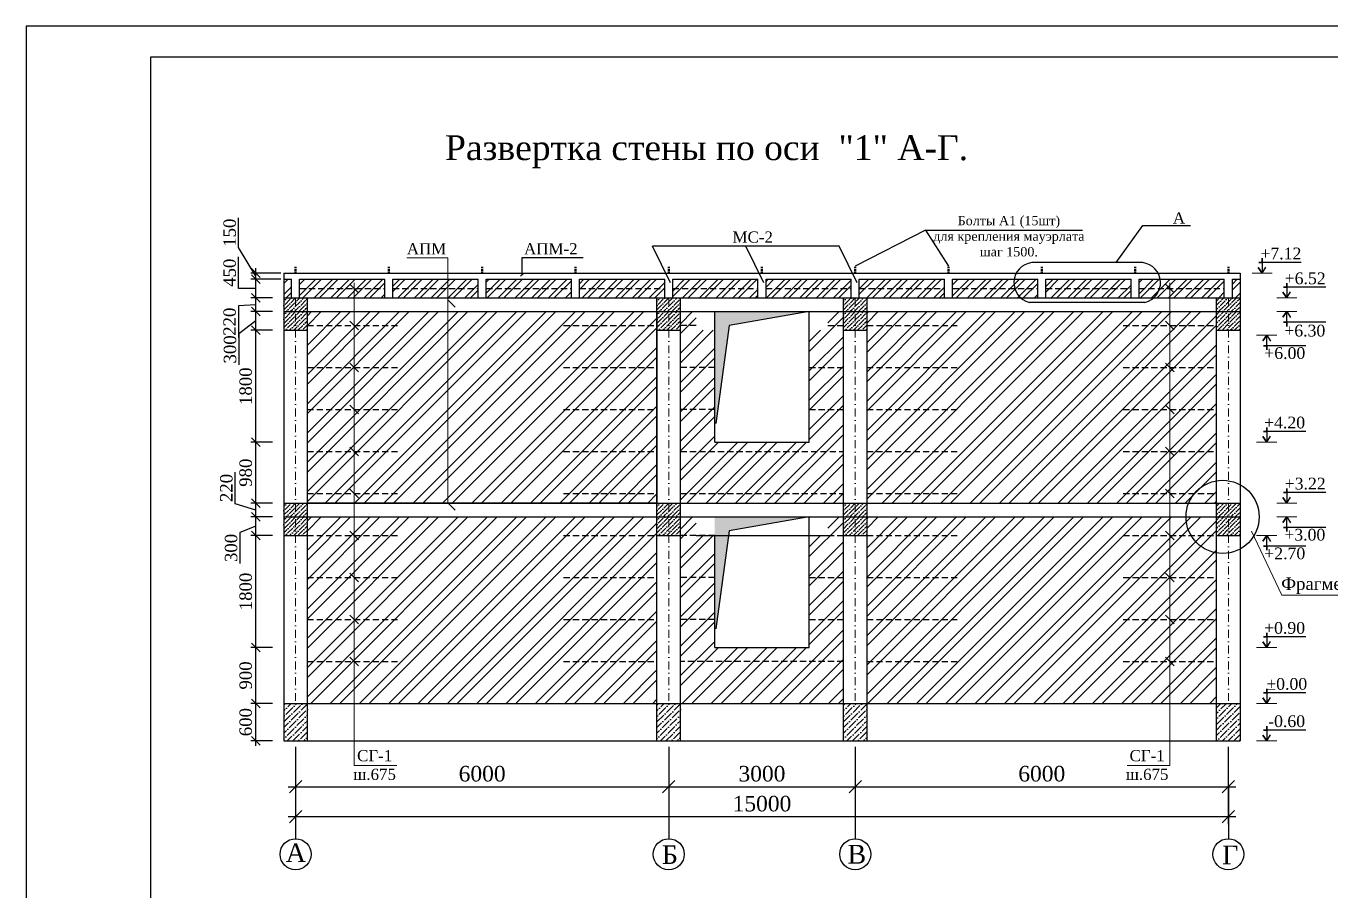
# Model space of a CAD drawing. Header units: millimetres. Extents: x 572274 to 2241483, y -888675 to -304135.
# Drawn here: x 1455307 to 1476291, y -629710 to -615807 of the extents above; entities that cross this region are included whole.
import ezdxf

# ---------------------------------------------------------------- set-up
doc = ezdxf.new("R2010")
doc.units = ezdxf.units.MM
for name, pattern in [('DASHDOT', [25.4, 12.7, -6.35, 0, -6.35]), ('DASHED2', [9.525, 6.35, -3.175]), ('G_BUILDING_LINE', [3, 2, -1])]:
    doc.linetypes.add(name, pattern=pattern)
for name, color, linetype, lineweight in [('RAZMER-2', 7, 'Continuous', 25), ('Маналит', 252, 'Continuous', 15), ('Основная', 7, 'Continuous', 50), ('план', 7, 'Continuous', 40)]:
    doc.layers.add(name, color=color, linetype=linetype, lineweight=lineweight)
doc.styles.get("Standard").update_dxf_attribs({"font": 'isocpeur.ttf'})
doc.styles.add('WMF-Times New Roman0', font='times.ttf')
doc.dimstyles.new('ISO-25$0', dxfattribs={"dimtxt": 300, "dimasz": 200, "dimexe": 100, "dimexo": 300, "dimgap": 50, "dimtad": 1, "dimdec": 0, "dimtxsty": 'Standard', "dimblk": 'OBLIQUE', "dimcen": 250, "dimdle": 150, "dimadec": 0, "dimazin": 0, "dimtfac": 1, "dimtdec": 0, "dimtmove": 0, "dimatfit": 3, "dimldrblk": 'OBLIQUE', "dimfxl": 1.25, "dimarcsym": 0})
pattern_1 = [(45, (776596.18, -415012.19), (-134.70384, 134.70384), []), (45, (776685.98, -415012.19), (-134.70384, 134.70384), [])]

# ---------------------------------------------------------------- blocks, each defined once
blk = doc.blocks.new('_Oblique')
at = {"color": 0, "linetype": 'ByBlock', "lineweight": -2}
blk.add_line((-0.5, -0.5), (0.5, 0.5), dxfattribs=at)
blk = doc.blocks.new('*D450')
at = {"color": 0, "lineweight": -2, "transparency": 16777216}
for p, q in [((1459641, -627397), (1459641, -628636)), ((1474641, -627397), (1474641, -628636)), ((1459521, -628516), (1474761, -628516))]:
    blk.add_line(p, q, dxfattribs=at)
at = {"layer": 'Defpoints', "color": 0, "lineweight": 25, "transparency": 16777216}
for p in [(1459641, -627297), (1474641, -627297), (1474641, -628516)]:
    blk.add_point(p, dxfattribs=at)
at = {"color": 0, "lineweight": -2, "transparency": 16777216, "xscale": 200, "yscale": 200, "zscale": 200, "rotation": 180}
blk.add_blockref('_Oblique', (1459641, -628516), dxfattribs=at)
at = {"color": 0, "lineweight": -2, "transparency": 16777216, "xscale": 200, "yscale": 200, "zscale": 200}
blk.add_blockref('_Oblique', (1474641, -628516), dxfattribs=at)
at = {"color": 0, "lineweight": 25, "transparency": 16777216, "insert": (1467141, -628309), "char_height": 250, "attachment_point": 5, "style": 'WMF-Times New Roman0'}
blk.add_mtext('15000', dxfattribs=at)
blk = doc.blocks.new('*D451')
at = {"color": 0, "lineweight": -2, "transparency": 16777216}
for p, q in [((1459641, -627397), (1459641, -628155)), ((1465641, -627397), (1465641, -628155)), ((1459521, -628035), (1465761, -628035))]:
    blk.add_line(p, q, dxfattribs=at)
at = {"layer": 'Defpoints', "color": 0, "lineweight": 25, "transparency": 16777216}
for p in [(1459641, -627297), (1465641, -627297), (1465641, -628035)]:
    blk.add_point(p, dxfattribs=at)
at = {"color": 0, "lineweight": -2, "transparency": 16777216, "xscale": 200, "yscale": 200, "zscale": 200, "rotation": 180}
blk.add_blockref('_Oblique', (1459641, -628035), dxfattribs=at)
at = {"color": 0, "lineweight": -2, "transparency": 16777216, "xscale": 200, "yscale": 200, "zscale": 200}
blk.add_blockref('_Oblique', (1465641, -628035), dxfattribs=at)
at = {"color": 0, "lineweight": 25, "transparency": 16777216, "insert": (1462641, -627828), "char_height": 250, "attachment_point": 5, "style": 'WMF-Times New Roman0'}
blk.add_mtext('6000', dxfattribs=at)
blk = doc.blocks.new('*D452')
at = {"color": 0, "lineweight": -2, "transparency": 16777216}
for p, q in [((1465641, -627397), (1465641, -628155)), ((1468641, -627397), (1468641, -628155)), ((1465521, -628035), (1468761, -628035))]:
    blk.add_line(p, q, dxfattribs=at)
at = {"layer": 'Defpoints', "color": 0, "lineweight": 25, "transparency": 16777216}
for p in [(1465641, -627297), (1468641, -627297), (1468641, -628035)]:
    blk.add_point(p, dxfattribs=at)
at = {"color": 0, "lineweight": -2, "transparency": 16777216, "xscale": 200, "yscale": 200, "zscale": 200, "rotation": 180}
blk.add_blockref('_Oblique', (1465641, -628035), dxfattribs=at)
at = {"color": 0, "lineweight": -2, "transparency": 16777216, "xscale": 200, "yscale": 200, "zscale": 200}
blk.add_blockref('_Oblique', (1468641, -628035), dxfattribs=at)
at = {"color": 0, "lineweight": 25, "transparency": 16777216, "insert": (1467141, -627828), "char_height": 250, "attachment_point": 5, "style": 'WMF-Times New Roman0'}
blk.add_mtext('3000', dxfattribs=at)
blk = doc.blocks.new('*D464')
at = {"color": 0, "lineweight": -2, "transparency": 16777216}
for p, q in [((1468641, -627397), (1468641, -628155)), ((1474641, -627397), (1474641, -628155)), ((1468521, -628035), (1474761, -628035))]:
    blk.add_line(p, q, dxfattribs=at)
at = {"layer": 'Defpoints', "color": 0, "lineweight": 25, "transparency": 16777216}
for p in [(1468641, -627297), (1474641, -627297), (1474641, -628035)]:
    blk.add_point(p, dxfattribs=at)
at = {"color": 0, "lineweight": -2, "transparency": 16777216, "xscale": 200, "yscale": 200, "zscale": 200, "rotation": 180}
blk.add_blockref('_Oblique', (1468641, -628035), dxfattribs=at)
at = {"color": 0, "lineweight": -2, "transparency": 16777216, "xscale": 200, "yscale": 200, "zscale": 200}
blk.add_blockref('_Oblique', (1474641, -628035), dxfattribs=at)
at = {"color": 0, "lineweight": 25, "transparency": 16777216, "insert": (1471641, -627828), "char_height": 250, "attachment_point": 5, "style": 'WMF-Times New Roman0'}
blk.add_mtext('6000', dxfattribs=at)
blk = doc.blocks.new('*D469')
at = {"color": 0, "lineweight": -2, "transparency": 16777216}
for p, q in [((1459271, -626697), (1458921, -626697)), ((1459001, -627377), (1459001, -626617)), ((1459271, -627297), (1458921, -627297))]:
    blk.add_line(p, q, dxfattribs=at)
at = {"layer": 'Defpoints', "color": 0, "lineweight": 25, "transparency": 16777216}
for p in [(1459001, -626697), (1459321, -626697), (1459321, -627297)]:
    blk.add_point(p, dxfattribs=at)
at = {"color": 0, "lineweight": -2, "transparency": 16777216, "xscale": 140, "yscale": 140, "zscale": 140}
for p, rotation in [((1459001, -626697), 90), ((1459001, -627297), 270)]:
    blk.add_blockref('_Oblique', p, dxfattribs=dict(at, rotation=rotation))
at = {"color": 0, "lineweight": 25, "transparency": 16777216, "insert": (1458839, -626997), "char_height": 250, "attachment_point": 5, "rotation": 90, "style": 'WMF-Times New Roman0'}
blk.add_mtext('{\\H0.8x;600}', dxfattribs=at)
blk = doc.blocks.new('*D470')
at = {"color": 0, "lineweight": -2, "transparency": 16777216}
for p, q in [((1459001, -626777), (1459001, -625717)), ((1459271, -625797), (1458921, -625797)), ((1459271, -626697), (1458921, -626697))]:
    blk.add_line(p, q, dxfattribs=at)
at = {"layer": 'Defpoints', "color": 0, "lineweight": 25, "transparency": 16777216}
for p in [(1459001, -625797), (1459321, -625797), (1459321, -626697)]:
    blk.add_point(p, dxfattribs=at)
at = {"color": 0, "lineweight": -2, "transparency": 16777216, "xscale": 140, "yscale": 140, "zscale": 140}
for p, rotation in [((1459001, -625797), 90), ((1459001, -626697), 270)]:
    blk.add_blockref('_Oblique', p, dxfattribs=dict(at, rotation=rotation))
at = {"color": 0, "lineweight": 25, "transparency": 16777216, "insert": (1458839, -626247), "char_height": 200, "attachment_point": 5, "rotation": 90, "style": 'WMF-Times New Roman0'}
blk.add_mtext('900', dxfattribs=at)
blk = doc.blocks.new('*D471')
at = {"color": 0, "lineweight": -2, "transparency": 16777216}
for p, q in [((1459271, -623997), (1458921, -623997)), ((1459001, -625877), (1459001, -623917)), ((1459271, -625797), (1458921, -625797))]:
    blk.add_line(p, q, dxfattribs=at)
at = {"layer": 'Defpoints', "color": 0, "lineweight": 25, "transparency": 16777216}
for p in [(1459001, -623997), (1459321, -623997), (1459321, -625797)]:
    blk.add_point(p, dxfattribs=at)
at = {"color": 0, "lineweight": -2, "transparency": 16777216, "xscale": 140, "yscale": 140, "zscale": 140}
for p, rotation in [((1459001, -623997), 90), ((1459001, -625797), 270)]:
    blk.add_blockref('_Oblique', p, dxfattribs=dict(at, rotation=rotation))
at = {"color": 0, "lineweight": 25, "transparency": 16777216, "insert": (1458839, -624897), "char_height": 200, "attachment_point": 5, "rotation": 90, "style": 'WMF-Times New Roman0'}
blk.add_mtext('1800', dxfattribs=at)
blk = doc.blocks.new('*D472')
at = {"color": 0, "lineweight": -2, "transparency": 16777216}
for p, q in [((1459001, -624077), (1459001, -623617)), ((1459001, -623847), (1458746, -623947)), ((1459271, -623697), (1458921, -623697)), ((1458746, -623947), (1458746, -624447)), ((1459271, -623997), (1458921, -623997))]:
    blk.add_line(p, q, dxfattribs=at)
at = {"layer": 'Defpoints', "color": 0, "lineweight": 25, "transparency": 16777216}
for p in [(1459001, -623697), (1459321, -623697), (1459321, -623997)]:
    blk.add_point(p, dxfattribs=at)
at = {"color": 0, "lineweight": -2, "transparency": 16777216, "xscale": 140, "yscale": 140, "zscale": 140}
for p, rotation in [((1459001, -623697), 90), ((1459001, -623997), 270)]:
    blk.add_blockref('_Oblique', p, dxfattribs=dict(at, rotation=rotation))
at = {"color": 0, "lineweight": 25, "transparency": 16777216, "insert": (1458604, -624197), "char_height": 200, "attachment_point": 5, "rotation": 90, "style": 'WMF-Times New Roman0'}
blk.add_mtext('300', dxfattribs=at)
blk = doc.blocks.new('*D473')
at = {"color": 0, "lineweight": -2, "transparency": 16777216}
for p, q in [((1458670, -623486), (1458670, -622980)), ((1459001, -623777), (1459001, -623397)), ((1459001, -623587), (1458670, -623486)), ((1459271, -623477), (1458921, -623477)), ((1459271, -623697), (1458921, -623697))]:
    blk.add_line(p, q, dxfattribs=at)
at = {"layer": 'Defpoints', "color": 0, "lineweight": 25, "transparency": 16777216}
for p in [(1459001, -623477), (1459321, -623477), (1459321, -623697)]:
    blk.add_point(p, dxfattribs=at)
at = {"color": 0, "lineweight": -2, "transparency": 16777216, "xscale": 140, "yscale": 140, "zscale": 140}
for p, rotation in [((1459001, -623477), 90), ((1459001, -623697), 270)]:
    blk.add_blockref('_Oblique', p, dxfattribs=dict(at, rotation=rotation))
at = {"color": 0, "lineweight": 25, "transparency": 16777216, "insert": (1458528, -623233), "char_height": 200, "attachment_point": 5, "rotation": 90, "style": 'WMF-Times New Roman0'}
blk.add_mtext('220', dxfattribs=at)
blk = doc.blocks.new('*D474')
at = {"color": 0, "lineweight": -2, "transparency": 16777216}
for p, q in [((1459271, -622497), (1458921, -622497)), ((1459001, -623557), (1459001, -622417)), ((1459271, -623477), (1458921, -623477))]:
    blk.add_line(p, q, dxfattribs=at)
at = {"layer": 'Defpoints', "color": 0, "lineweight": 25, "transparency": 16777216}
for p in [(1459001, -622497), (1459321, -622497), (1459321, -623477)]:
    blk.add_point(p, dxfattribs=at)
at = {"color": 0, "lineweight": -2, "transparency": 16777216, "xscale": 140, "yscale": 140, "zscale": 140}
for p, rotation in [((1459001, -622497), 90), ((1459001, -623477), 270)]:
    blk.add_blockref('_Oblique', p, dxfattribs=dict(at, rotation=rotation))
at = {"color": 0, "lineweight": 25, "transparency": 16777216, "insert": (1458839, -622987), "char_height": 200, "attachment_point": 5, "rotation": 90, "style": 'WMF-Times New Roman0'}
blk.add_mtext('980', dxfattribs=at)
blk = doc.blocks.new('*D475')
at = {"color": 0, "lineweight": -2, "transparency": 16777216}
for p, q in [((1459271, -620697), (1458921, -620697)), ((1459001, -622577), (1459001, -620617)), ((1459271, -622497), (1458921, -622497))]:
    blk.add_line(p, q, dxfattribs=at)
at = {"layer": 'Defpoints', "color": 0, "lineweight": 25, "transparency": 16777216}
for p in [(1459001, -620697), (1459321, -620697), (1459321, -622497)]:
    blk.add_point(p, dxfattribs=at)
at = {"color": 0, "lineweight": -2, "transparency": 16777216, "xscale": 140, "yscale": 140, "zscale": 140}
for p, rotation in [((1459001, -620697), 90), ((1459001, -622497), 270)]:
    blk.add_blockref('_Oblique', p, dxfattribs=dict(at, rotation=rotation))
at = {"color": 0, "lineweight": 25, "transparency": 16777216, "insert": (1458839, -621597), "char_height": 200, "attachment_point": 5, "rotation": 90, "style": 'WMF-Times New Roman0'}
blk.add_mtext('1800', dxfattribs=at)
blk = doc.blocks.new('*D570')
at = {"color": 0, "lineweight": -2, "transparency": 16777216}
for p, q in [((1459271, -620397), (1458921, -620397)), ((1459001, -620777), (1459001, -620317)), ((1459001, -620547), (1458729, -620755)), ((1459271, -620697), (1458921, -620697)), ((1458729, -620755), (1458729, -621255))]:
    blk.add_line(p, q, dxfattribs=at)
at = {"layer": 'Defpoints', "color": 0, "lineweight": 25, "transparency": 16777216}
for p in [(1459001, -620397), (1459321, -620397), (1459321, -620697)]:
    blk.add_point(p, dxfattribs=at)
at = {"color": 0, "lineweight": -2, "transparency": 16777216, "xscale": 140, "yscale": 140, "zscale": 140}
for p, rotation in [((1459001, -620397), 90), ((1459001, -620697), 270)]:
    blk.add_blockref('_Oblique', p, dxfattribs=dict(at, rotation=rotation))
at = {"color": 0, "lineweight": 25, "transparency": 16777216, "insert": (1458587, -621005), "char_height": 200, "attachment_point": 5, "rotation": 90, "style": 'WMF-Times New Roman0'}
blk.add_mtext('300', dxfattribs=at)
blk = doc.blocks.new('*D571')
at = {"color": 0, "lineweight": -2, "transparency": 16777216}
for p, q in [((1459271, -620177), (1458921, -620177)), ((1459001, -620477), (1459001, -620097)), ((1459001, -620287), (1458723, -620307)), ((1458723, -620307), (1458723, -620813)), ((1459271, -620397), (1458921, -620397))]:
    blk.add_line(p, q, dxfattribs=at)
at = {"layer": 'Defpoints', "color": 0, "lineweight": 25, "transparency": 16777216}
for p in [(1459001, -620177), (1459321, -620177), (1459321, -620397)]:
    blk.add_point(p, dxfattribs=at)
at = {"color": 0, "lineweight": -2, "transparency": 16777216, "xscale": 140, "yscale": 140, "zscale": 140}
for p, rotation in [((1459001, -620177), 90), ((1459001, -620397), 270)]:
    blk.add_blockref('_Oblique', p, dxfattribs=dict(at, rotation=rotation))
at = {"color": 0, "lineweight": 25, "transparency": 16777216, "insert": (1458581, -620560), "char_height": 200, "attachment_point": 5, "rotation": 90, "style": 'WMF-Times New Roman0'}
blk.add_mtext('220', dxfattribs=at)
blk = doc.blocks.new('*D572')
at = {"color": 0, "lineweight": -2, "transparency": 16777216}
for p, q in [((1458723, -620027), (1458723, -619519)), ((1459001, -620257), (1459001, -619797)), ((1459001, -620027), (1458723, -620027)), ((1459401, -619877), (1458921, -619877)), ((1459271, -620177), (1458921, -620177))]:
    blk.add_line(p, q, dxfattribs=at)
at = {"layer": 'Defpoints', "color": 0, "lineweight": 25, "transparency": 16777216}
for p in [(1459001, -619877), (1459451, -619877), (1459321, -620177)]:
    blk.add_point(p, dxfattribs=at)
at = {"color": 0, "lineweight": -2, "transparency": 16777216, "xscale": 140, "yscale": 140, "zscale": 140}
for p, rotation in [((1459001, -619877), 90), ((1459001, -620177), 270)]:
    blk.add_blockref('_Oblique', p, dxfattribs=dict(at, rotation=rotation))
at = {"color": 0, "lineweight": 25, "transparency": 16777216, "insert": (1458581, -619773), "char_height": 200, "attachment_point": 5, "rotation": 90, "style": 'WMF-Times New Roman0'}
blk.add_mtext('450', dxfattribs=at)
blk = doc.blocks.new('*D573')
at = {"color": 0, "lineweight": -2, "transparency": 16777216}
for p, q in [((1458723, -619368), (1458723, -618890)), ((1459001, -619827), (1458723, -619368)), ((1459401, -619777), (1458921, -619777)), ((1459001, -619957), (1459001, -619697)), ((1459401, -619877), (1458921, -619877))]:
    blk.add_line(p, q, dxfattribs=at)
at = {"layer": 'Defpoints', "color": 0, "lineweight": 25, "transparency": 16777216}
for p in [(1459001, -619777), (1459451, -619777), (1459451, -619877)]:
    blk.add_point(p, dxfattribs=at)
at = {"color": 0, "lineweight": -2, "transparency": 16777216, "xscale": 140, "yscale": 140, "zscale": 140}
for p, rotation in [((1459001, -619777), 90), ((1459001, -619877), 270)]:
    blk.add_blockref('_Oblique', p, dxfattribs=dict(at, rotation=rotation))
at = {"color": 0, "lineweight": 25, "transparency": 16777216, "insert": (1458581, -619129), "char_height": 200, "attachment_point": 5, "rotation": 90, "style": 'WMF-Times New Roman0'}
blk.add_mtext('150', dxfattribs=at)

msp = doc.modelspace()

# ---------------------------------------------------------------- hatches: boundary and pattern name
at = {"lineweight": 9, "ltscale": 25}
h = msp.add_hatch(dxfattribs=at)
h.set_pattern_fill('ANSI32', color=34, scale=20, style=0)
h.set_pattern_definition(pattern_1)
h.paths.add_polyline_path([(1459576.138, -619877.308), (1459451.138, -619877.308), (1459451.138, -620177.308), (1459576.138, -620177.308)])
h = msp.add_hatch(dxfattribs=at)
h.set_pattern_fill('ANSI32', color=34, scale=20, style=0)
h.set_pattern_definition(pattern_1)
h.paths.add_polyline_path([(1461076.138, -619877.308), (1459706.138, -619877.308), (1459706.138, -620177.308), (1461076.138, -620177.308)])
h = msp.add_hatch(dxfattribs=at)
h.set_pattern_fill('ANSI32', color=34, scale=20, style=0)
h.set_pattern_definition(pattern_1)
h.paths.add_polyline_path([(1462576.138, -619877.308), (1461206.138, -619877.308), (1461206.138, -620177.308), (1462576.138, -620177.308)])
h = msp.add_hatch(dxfattribs=at)
h.set_pattern_fill('ANSI32', color=34, scale=20, style=0)
h.set_pattern_definition(pattern_1)
h.paths.add_polyline_path([(1464076.138, -619877.308), (1462706.138, -619877.308), (1462706.138, -620177.308), (1464076.138, -620177.308)])
h = msp.add_hatch(dxfattribs=at)
h.set_pattern_fill('ANSI32', color=34, scale=20, style=0)
h.set_pattern_definition(pattern_1)
h.paths.add_polyline_path([(1465576.138, -619877.308), (1464206.138, -619877.308), (1464206.138, -620177.308), (1465576.138, -620177.308)])
h = msp.add_hatch(dxfattribs=at)
h.set_pattern_fill('ANSI32', color=34, scale=20, style=0)
h.set_pattern_definition(pattern_1)
h.paths.add_polyline_path([(1467076.138, -619877.308), (1465706.138, -619877.308), (1465706.138, -620177.308), (1467076.138, -620177.308)])
h = msp.add_hatch(dxfattribs=at)
h.set_pattern_fill('ANSI32', color=34, scale=20, style=0)
h.set_pattern_definition(pattern_1)
h.paths.add_polyline_path([(1468576.138, -619877.308), (1467206.138, -619877.308), (1467206.138, -620177.308), (1468576.138, -620177.308)])
h = msp.add_hatch(dxfattribs=at)
h.set_pattern_fill('ANSI32', color=34, scale=20, style=0)
h.set_pattern_definition(pattern_1)
h.paths.add_polyline_path([(1470076.138, -619877.308), (1468706.138, -619877.308), (1468706.138, -620177.308), (1470076.138, -620177.308)])
h = msp.add_hatch(dxfattribs=at)
h.set_pattern_fill('ANSI32', color=34, scale=20, style=0)
h.set_pattern_definition(pattern_1)
h.paths.add_polyline_path([(1471576.138, -619877.308), (1470206.138, -619877.308), (1470206.138, -620177.308), (1471576.138, -620177.308)])
h = msp.add_hatch(dxfattribs=at)
h.set_pattern_fill('ANSI32', color=34, scale=20, style=0)
h.set_pattern_definition(pattern_1)
h.paths.add_polyline_path([(1473076.138, -619877.308), (1471706.138, -619877.308), (1471706.138, -620177.308), (1473076.138, -620177.308)])
h = msp.add_hatch(dxfattribs=at)
h.set_pattern_fill('ANSI32', color=34, scale=20, style=0)
h.set_pattern_definition(pattern_1)
h.paths.add_polyline_path([(1474576.138, -619877.308), (1473206.138, -619877.308), (1473206.138, -620177.308), (1474576.138, -620177.308)])
h = msp.add_hatch(dxfattribs=at)
h.set_pattern_fill('ANSI32', color=34, scale=20, style=0)
h.set_pattern_definition(pattern_1)
h.paths.add_polyline_path([(1474831.138, -619877.308), (1474706.138, -619877.308), (1474706.138, -620177.308), (1474831.138, -620177.308)])
h = msp.add_hatch()
h.set_pattern_fill('ANSI36', color=256, scale=15)
h.set_pattern_definition([(45, (488760.81, -905078.15), (25.2569703, 92.6088912), [119.0625, -23.8125, 0, -23.8125])])
h.paths.add_polyline_path([(1459831.138, -620177.308), (1459451.138, -620177.308), (1459451.138, -620397.308), (1459831.138, -620397.308)])
h = msp.add_hatch()
h.set_pattern_fill('ANSI36', color=256, scale=15)
h.set_pattern_definition([(45, (494760.81, -905078.15), (25.2569703, 92.6088912), [119.0625, -23.8125, 0, -23.8125])])
h.paths.add_polyline_path([(1465831.138, -620177.308), (1465451.138, -620177.308), (1465451.138, -620397.308), (1465831.138, -620397.308)])
h = msp.add_hatch()
h.set_pattern_fill('ANSI36', color=256, scale=15)
h.set_pattern_definition([(45, (497760.81, -905078.15), (25.2569703, 92.6088912), [119.0625, -23.8125, 0, -23.8125])])
h.paths.add_polyline_path([(1468831.138, -620177.308), (1468451.138, -620177.308), (1468451.138, -620397.308), (1468831.138, -620397.308)])
h = msp.add_hatch()
h.set_pattern_fill('ANSI36', color=256, scale=15)
h.set_pattern_definition([(45, (503890.81, -905078.15), (25.2569703, 92.6088912), [119.0625, -23.8125, 0, -23.8125])])
h.paths.add_polyline_path([(1474831.138, -620397.308), (1474831.138, -620177.308), (1474451.138, -620177.308), (1474451.138, -620397.308)])
h = msp.add_hatch()
h.set_pattern_fill('ANSI36', color=256, scale=15)
h.set_pattern_definition([(45, (488760.81, -905298.15), (25.2569703, 92.6088912), [119.0625, -23.8125, 0, -23.8125])])
h.paths.add_polyline_path([(1459831.138, -620397.308), (1459451.138, -620397.308), (1459451.138, -620697.308), (1459831.138, -620697.308)])
h = msp.add_hatch(dxfattribs=at)
h.set_pattern_fill('ANSI32', color=34, scale=35, style=0)
h.set_pattern_definition([(45, (488760.8, -894710.45), (-235.73172, 235.73172), []), (45, (488917.97, -894710.45), (-235.73172, 235.73172), [])])
h.paths.add_polyline_path([(1465451.138, -623697.308), (1459831.138, -623697.308), (1459831.138, -626697.308), (1465451.138, -626697.308)])
h.paths.add_polyline_path([(1474451.138, -623697.308), (1468831.138, -623697.308), (1468831.138, -626697.308), (1474451.138, -626697.308)])
h.paths.add_polyline_path([(1474451.138, -620397.308), (1468831.138, -620397.308), (1468831.138, -623477.308), (1474451.138, -623477.308)])
h.paths.add_polyline_path([(1467901.138, -622497.308), (1466381.138, -622497.308), (1466381.138, -620697.308), (1467901.138, -620697.308)], flags=16)
h.paths.add_polyline_path([(1465451.138, -620397.308), (1459831.138, -620397.308), (1459831.138, -623477.308), (1465451.138, -623477.308)])
h.paths.add_polyline_path([(1468201.138, -620397.308), (1468201.138, -620697.308), (1466081.138, -620697.308), (1466081.138, -620397.308), (1465831.138, -620397.308), (1465831.138, -623477.308), (1468451.138, -623477.308), (1468451.138, -620397.308)])
h.paths.add_polyline_path([(1468201.138, -623997.308), (1468451.138, -623997.308), (1468451.138, -623697.308), (1468201.138, -623697.308)], flags=17)
h.paths.add_polyline_path([(1466381.138, -625797.308), (1466381.138, -623997.308), (1466081.138, -623997.308), (1466081.138, -623697.308), (1465831.138, -623697.308), (1465831.138, -626697.308), (1468451.138, -626697.308), (1468451.138, -623997.308), (1467901.138, -623997.308), (1467901.138, -625797.308)])
h = msp.add_hatch()
h.set_pattern_fill('ANSI36', color=256, scale=15)
h.set_pattern_definition([(45, (494760.81, -905298.15), (25.2569703, 92.6088912), [119.0625, -23.8125, 0, -23.8125])])
h.paths.add_polyline_path([(1465831.138, -620397.308), (1465451.138, -620397.308), (1465451.138, -620697.308), (1465831.138, -620697.308)])
at = {"lineweight": 30}
for points in [[(1467901.138, -620395.121), (1466381.138, -620395.121), (1466381.138, -622195.121), (1466397.786, -622195.121), (1466615.286, -620622.043)], [(1467901.138, -623697.308), (1466381.138, -623697.308), (1466381.138, -625497.308), (1466397.786, -625497.308), (1466615.286, -623924.23)]]:
    msp.add_hatch(color=256, dxfattribs=at).paths.add_polyline_path(points)
h = msp.add_hatch()
h.set_pattern_fill('ANSI36', color=256, scale=15)
h.set_pattern_definition([(45, (497760.81, -905298.15), (25.2569703, 92.6088912), [119.0625, -23.8125, 0, -23.8125])])
h.paths.add_polyline_path([(1468831.138, -620397.308), (1468451.138, -620397.308), (1468451.138, -620697.308), (1468831.138, -620697.308)])
h = msp.add_hatch()
h.set_pattern_fill('ANSI36', color=256, scale=15)
h.set_pattern_definition([(45, (503890.81, -905298.15), (25.2569703, 92.6088912), [119.0625, -23.8125, 0, -23.8125])])
h.paths.add_polyline_path([(1474831.138, -620697.308), (1474831.138, -620397.308), (1474451.138, -620397.308), (1474451.138, -620697.308)])
h = msp.add_hatch()
h.set_pattern_fill('ANSI36', color=256, scale=15)
h.set_pattern_definition([(45, (488760.81, -908378.15), (25.2569703, 92.6088912), [119.0625, -23.8125, 0, -23.8125])])
h.paths.add_polyline_path([(1459451.138, -623477.308), (1459451.138, -623697.308), (1459831.138, -623697.308), (1459831.138, -623477.308)])
h = msp.add_hatch()
h.set_pattern_fill('ANSI36', color=256, scale=15)
h.set_pattern_definition([(45, (494760.81, -908378.15), (25.2569703, 92.6088912), [119.0625, -23.8125, 0, -23.8125])])
h.paths.add_polyline_path([(1465831.138, -623477.308), (1465451.138, -623477.308), (1465451.138, -623697.308), (1465831.138, -623697.308)])
h = msp.add_hatch()
h.set_pattern_fill('ANSI36', color=256, scale=15)
h.set_pattern_definition([(45, (497760.81, -908378.15), (25.2569703, 92.6088912), [119.0625, -23.8125, 0, -23.8125])])
h.paths.add_polyline_path([(1468831.138, -623477.308), (1468451.138, -623477.308), (1468451.138, -623697.308), (1468831.138, -623697.308)])
h = msp.add_hatch()
h.set_pattern_fill('ANSI36', color=256, scale=15)
h.set_pattern_definition([(45, (503890.81, -908378.15), (25.2569703, 92.6088912), [119.0625, -23.8125, 0, -23.8125])])
h.paths.add_polyline_path([(1474831.138, -623697.308), (1474831.138, -623477.308), (1474451.138, -623477.308), (1474451.138, -623697.308)])
h = msp.add_hatch()
h.set_pattern_fill('ANSI36', color=256, scale=15)
h.set_pattern_definition([(45, (488760.81, -908598.15), (25.2569703, 92.6088912), [119.0625, -23.8125, 0, -23.8125])])
h.paths.add_polyline_path([(1459451.138, -623697.308), (1459451.138, -623997.308), (1459831.138, -623997.308), (1459831.138, -623697.308)])
h = msp.add_hatch()
h.set_pattern_fill('ANSI36', color=256, scale=15)
h.set_pattern_definition([(45, (494760.81, -908598.15), (25.2569703, 92.6088912), [119.0625, -23.8125, 0, -23.8125])])
h.paths.add_polyline_path([(1465831.138, -623697.308), (1465451.138, -623697.308), (1465451.138, -623997.308), (1465831.138, -623997.308)])
h = msp.add_hatch()
h.set_pattern_fill('ANSI36', color=256, scale=15)
h.set_pattern_definition([(45, (497760.81, -908598.15), (25.2569703, 92.6088912), [119.0625, -23.8125, 0, -23.8125])])
h.paths.add_polyline_path([(1468831.138, -623697.308), (1468451.138, -623697.308), (1468451.138, -623997.308), (1468831.138, -623997.308)])
h = msp.add_hatch()
h.set_pattern_fill('ANSI36', color=256, scale=15)
h.set_pattern_definition([(45, (503890.81, -908598.15), (25.2569703, 92.6088912), [119.0625, -23.8125, 0, -23.8125])])
h.paths.add_polyline_path([(1474831.138, -623997.308), (1474831.138, -623697.308), (1474451.138, -623697.308), (1474451.138, -623997.308)])
h = msp.add_hatch()
h.set_pattern_fill('ANSI36', color=256, scale=20)
h.set_pattern_definition([(45, (488760.81, -895159.545), (33.6759605, 123.4785217), [158.75, -31.75, 0, -31.75])])
h.paths.add_polyline_path([(1459451.138, -627297.308), (1459831.138, -627297.308), (1459831.138, -626697.308), (1459451.138, -626697.308)])
h = msp.add_hatch()
h.set_pattern_fill('ANSI36', color=256, scale=20)
h.set_pattern_definition([(45, (494760.81, -895159.545), (33.6759605, 123.4785217), [158.75, -31.75, 0, -31.75])])
h.paths.add_polyline_path([(1465831.138, -626697.308), (1465451.138, -626697.308), (1465451.138, -627297.308), (1465831.138, -627297.308)])
h = msp.add_hatch()
h.set_pattern_fill('ANSI36', color=256, scale=20)
h.set_pattern_definition([(45, (497760.81, -895159.545), (33.6759605, 123.4785217), [158.75, -31.75, 0, -31.75])])
h.paths.add_polyline_path([(1468831.138, -626697.308), (1468451.138, -626697.308), (1468451.138, -627297.308), (1468831.138, -627297.308)])
h = msp.add_hatch()
h.set_pattern_fill('ANSI36', color=256, scale=20)
h.set_pattern_definition([(45, (503890.81, -895159.545), (33.6759605, 123.4785217), [158.75, -31.75, 0, -31.75])])
h.paths.add_polyline_path([(1474831.138, -626697.308), (1474451.138, -626697.308), (1474451.138, -627297.308), (1474831.138, -627297.308)])

# ---------------------------------------------------------------- linework, layer by layer
at = {"color": 5, "lineweight": -2, "ltscale": 0.04}
for q in [(1468641.138, -619666.319), (1472295.066, -619086.103), (1470141.138, -619666.319)]:
    msp.add_line((1469773.184, -619086.103), q, dxfattribs=at)
at = {"lineweight": 25}
for p, q in [((1465669.764, -619935.226), (1465380.027, -619347.724)), ((1468380.027, -619347.724), (1465380.027, -619347.724)), ((1467169.764, -619935.226), (1466880.027, -619347.724)), ((1468669.764, -619935.226), (1468380.027, -619347.724)), ((1463312.674, -619777.308), (1463259.031, -619827.756)), ((1459451.138, -620177.308), (1474831.138, -620177.308)), ((1459831.138, -627297.308), (1459831.138, -620177.308)), ((1465451.138, -627297.308), (1465451.138, -620177.308)), ((1465831.138, -627297.308), (1465831.138, -620177.308)), ((1468451.138, -627297.308), (1468451.138, -620177.308)), ((1468831.138, -627297.308), (1468831.138, -620177.308)), ((1474451.138, -627297.308), (1474451.138, -620177.308)), ((1459451.138, -620397.308), (1474831.138, -620397.308)), ((1466381.138, -622497.308), (1466381.138, -620397.308)), ((1467901.138, -622497.308), (1467901.138, -620397.308)), ((1459451.138, -620697.308), (1459831.138, -620697.308)), ((1465451.138, -620697.308), (1465831.138, -620697.308)), ((1468451.138, -620697.308), (1468831.138, -620697.308)), ((1474451.138, -620697.308), (1474831.138, -620697.308)), ((1466381.138, -622497.308), (1467901.138, -622497.308)), ((1459451.138, -623477.308), (1474831.138, -623477.308)), ((1459451.138, -623697.308), (1474831.138, -623697.308)), ((1467901.138, -625797.308), (1467901.138, -623697.308)), ((1459451.138, -623997.308), (1459831.138, -623997.308)), ((1465451.138, -623997.308), (1465831.138, -623997.308)), ((1466081.138, -623997.308), (1468201.138, -623997.308)), ((1466381.138, -625797.308), (1466381.138, -623997.308)), ((1468451.138, -623997.308), (1468831.138, -623997.308)), ((1474451.138, -623997.308), (1474831.138, -623997.308)), ((1466381.138, -625797.308), (1467901.138, -625797.308)), ((1459447.056, -626697.308), (1474831.138, -626697.308)), ((1459451.138, -627297.308), (1474831.138, -627297.308))]:
    msp.add_line(p, q, dxfattribs=at)
at = {"color": 5, "lineweight": 9}
for p, q in [((1461429.43, -619530.396), (1462090.495, -619530.396)), ((1462090.495, -619530.396), (1462090.495, -623473.4)), ((1462204.402, -620323.758), (1462090.495, -620209.851)), ((1462204.402, -623587.308), (1462090.495, -623473.4))]:
    msp.add_line(p, q, dxfattribs=at)
at = {"lineweight": 30}
for p, q in [((1473262.702, -619609.799), (1471479.615, -619609.799)), ((1473300.075, -620250.431), (1471442.242, -620250.431))]:
    msp.add_line(p, q, dxfattribs=at)
for p, q in [((1459451.138, -619777.308), (1474831.138, -619777.308)), ((1459451.138, -619777.308), (1459451.138, -627297.308)), ((1474831.138, -619777.308), (1474831.138, -627297.308)), ((1459451.138, -619877.308), (1459576.138, -619877.308)), ((1459576.138, -620177.308), (1459576.138, -619877.308)), ((1459706.138, -619877.308), (1461076.138, -619877.308)), ((1459706.138, -620177.308), (1459706.138, -619877.308)), ((1461076.138, -620177.308), (1461076.138, -619877.308)), ((1461206.138, -619877.308), (1462576.138, -619877.308)), ((1461206.138, -620177.308), (1461206.138, -619877.308)), ((1462576.138, -620177.308), (1462576.138, -619877.308)), ((1462706.138, -619877.308), (1464076.138, -619877.308)), ((1462706.138, -620177.308), (1462706.138, -619877.308)), ((1464076.138, -620177.308), (1464076.138, -619877.308)), ((1464206.138, -619877.308), (1465576.138, -619877.308)), ((1464206.138, -620177.308), (1464206.138, -619877.308)), ((1465576.138, -620177.308), (1465576.138, -619877.308)), ((1465706.138, -619877.308), (1467076.138, -619877.308)), ((1465706.138, -620177.308), (1465706.138, -619877.308)), ((1467076.138, -620177.308), (1467076.138, -619877.308)), ((1467206.138, -619877.308), (1468576.138, -619877.308)), ((1467206.138, -620177.308), (1467206.138, -619877.308)), ((1468576.138, -620177.308), (1468576.138, -619877.308)), ((1468706.138, -619877.308), (1470076.138, -619877.308)), ((1468706.138, -620177.308), (1468706.138, -619877.308)), ((1470076.138, -620177.308), (1470076.138, -619877.308)), ((1470206.138, -619877.308), (1471576.138, -619877.308)), ((1470206.138, -620177.308), (1470206.138, -619877.308)), ((1471576.138, -620177.308), (1471576.138, -619877.308)), ((1471706.138, -619877.308), (1473076.138, -619877.308)), ((1471706.138, -620177.308), (1471706.138, -619877.308)), ((1473076.138, -620177.308), (1473076.138, -619877.308)), ((1473206.138, -619877.308), (1474576.138, -619877.308)), ((1473206.138, -620177.308), (1473206.138, -619877.308)), ((1474576.138, -620177.308), (1474576.138, -619877.308)), ((1474706.138, -619877.308), (1474831.138, -619877.308)), ((1474706.138, -620177.308), (1474706.138, -619877.308)), ((1459451.138, -620177.308), (1474831.138, -620177.308)), ((1459641.138, -628035.354), (1459641.138, -628871.333)), ((1465641.138, -628035.354), (1465641.138, -628871.333)), ((1468641.138, -628035.354), (1468641.138, -628871.333)), ((1474641.138, -628035.354), (1474641.138, -628871.333))]:
    msp.add_line(p, q)
at = {"linetype": 'DASHED2', "lineweight": 50, "ltscale": 4}
for p, q in [((1459641.138, -619777.308), (1459641.138, -619666.319)), ((1461141.138, -619777.308), (1461141.138, -619666.319)), ((1462641.138, -619777.308), (1462641.138, -619666.319)), ((1464141.138, -619777.308), (1464141.138, -619666.319)), ((1465641.138, -619777.308), (1465641.138, -619666.319)), ((1467141.138, -619777.308), (1467141.138, -619666.319)), ((1468641.138, -619777.308), (1468641.138, -619666.319)), ((1470141.138, -619777.308), (1470141.138, -619666.319)), ((1471641.138, -619777.308), (1471641.138, -619666.319)), ((1473141.138, -619777.308), (1473141.138, -619666.319)), ((1474641.138, -619777.308), (1474641.138, -619666.319))]:
    msp.add_line(p, q, dxfattribs=at)
at = {"color": 5, "lineweight": 25}
for p, q in [((1460650.475, -620096.644), (1460511.801, -619957.971)), ((1473770.475, -620096.644), (1473631.801, -619957.971)), ((1460650.475, -620691.644), (1460511.801, -620552.971)), ((1473770.475, -620691.644), (1473631.801, -620552.971)), ((1460650.475, -621366.644), (1460511.801, -621227.971)), ((1473770.475, -621366.644), (1473631.801, -621227.971)), ((1460650.475, -622041.644), (1460511.801, -621902.971)), ((1473770.475, -622041.644), (1473631.801, -621902.971)), ((1460650.475, -622716.644), (1460511.801, -622577.971)), ((1473770.475, -622716.644), (1473631.801, -622577.971)), ((1460650.475, -623391.644), (1460511.801, -623252.971)), ((1473770.475, -623391.644), (1473631.801, -623252.971)), ((1460650.475, -624066.644), (1460511.801, -623927.971)), ((1473770.475, -624066.644), (1473631.801, -623927.971)), ((1460650.475, -624741.644), (1460511.801, -624602.971)), ((1473770.475, -624741.644), (1473631.801, -624602.971)), ((1460650.475, -625416.644), (1460511.801, -625277.971)), ((1473770.475, -625416.644), (1473631.801, -625277.971)), ((1460650.475, -626091.644), (1460511.801, -625952.971)), ((1473770.475, -626091.644), (1473631.801, -625952.971))]:
    msp.add_line(p, q, dxfattribs=at)
at = {"color": 5, "lineweight": 5}
for p, q in [((1460581.138, -619934.153), (1460581.138, -627691.916)), ((1473701.138, -619934.153), (1473701.138, -627691.916)), ((1461266.516, -627691.916), (1460581.138, -627691.916)), ((1473701.138, -627691.916), (1473015.76, -627691.916))]:
    msp.add_line(p, q, dxfattribs=at)
at = {"color": 12, "linetype": 'DASHDOT', "lineweight": 13, "ltscale": 10}
for p, q in [((1459641.138, -620177.308), (1459641.138, -626697.308)), ((1465641.138, -620177.308), (1465641.138, -626697.308)), ((1468641.138, -620177.308), (1468641.138, -626697.308)), ((1474641.138, -620177.308), (1474641.138, -626697.308))]:
    msp.add_line(p, q, dxfattribs=at)
at = {"color": 5, "lineweight": 0}
for q in [(1475012.84, -623926.664), (1477121.119, -624956.606)]:
    msp.add_line((1475500.571, -624956.606), q, dxfattribs=at)
at = {"lineweight": 25, "ltscale": 100}
msp.add_lwpolyline([(1455306.621, -645507.415), (1497306.621, -645507.415), (1497306.621, -615807.415), (1455306.621, -615807.415)], close=True, dxfattribs=at)
at = {"color": 1, "lineweight": 30}
msp.add_lwpolyline([(1457306.621, -645007.415), (1496806.621, -645007.415), (1496806.621, -616307.415), (1457306.621, -616307.415)], close=True, dxfattribs=at)
at = {"lineweight": 25}
for points in [[(1472836.867, -619609.799), (1473263.78, -619010.916), (1474032.22, -619010.916)], [(1463285.912, -619810.487), (1463285.912, -619529.512), (1464265.022, -619529.512)]]:
    msp.add_lwpolyline(points, dxfattribs=at)
at = {"color": 7}
for points in [[(1475810.563, -619605.885), (1475130.985, -619605.885), (1475182.984, -619605.885), (1475182.984, -619540.107), (1475182.984, -619777.308), (1475120.672, -619686.008), (1475182.984, -619777.308), (1475245.296, -619680.594)], [(1476207.3, -620005.885), (1475527.721, -620005.885), (1475579.721, -620005.885), (1475579.721, -619940.107), (1475579.721, -620177.308), (1475517.409, -620086.008), (1475579.721, -620177.308), (1475642.033, -620080.594)], [(1476207.3, -620568.73), (1475527.721, -620568.73), (1475579.721, -620568.73), (1475579.721, -620634.508), (1475579.721, -620397.308), (1475517.409, -620488.607), (1475579.721, -620397.308), (1475642.033, -620494.022)], [(1475885.261, -620948.73), (1475205.683, -620948.73), (1475257.682, -620948.73), (1475257.682, -621014.508), (1475257.682, -620777.308), (1475195.37, -620868.607), (1475257.682, -620777.308), (1475319.994, -620874.022)], [(1475885.261, -622323.805), (1475205.683, -622323.805), (1475257.682, -622323.805), (1475257.682, -622258.027), (1475257.682, -622495.227), (1475195.37, -622403.928), (1475257.682, -622495.227), (1475319.994, -622398.513)], [(1476207.3, -623305.885), (1475527.721, -623305.885), (1475579.721, -623305.885), (1475579.721, -623240.107), (1475579.721, -623477.308), (1475517.409, -623386.008), (1475579.721, -623477.308), (1475642.033, -623380.594)], [(1476207.3, -623868.73), (1475527.721, -623868.73), (1475579.721, -623868.73), (1475579.721, -623934.508), (1475579.721, -623697.308), (1475517.409, -623788.607), (1475579.721, -623697.308), (1475642.033, -623794.022)], [(1475885.261, -624168.73), (1475205.683, -624168.73), (1475257.682, -624168.73), (1475257.682, -624234.508), (1475257.682, -623997.308), (1475195.37, -624088.607), (1475257.682, -623997.308), (1475319.994, -624094.022)], [(1475885.261, -625625.883), (1475205.683, -625625.883), (1475257.682, -625625.883), (1475257.682, -625560.105), (1475257.682, -625797.306), (1475195.37, -625706.007), (1475257.682, -625797.306), (1475319.994, -625700.592)], [(1475885.261, -626525.885), (1475205.683, -626525.885), (1475257.682, -626525.885), (1475257.682, -626460.107), (1475257.682, -626697.308), (1475195.37, -626606.008), (1475257.682, -626697.308), (1475319.994, -626600.594)], [(1475885.261, -627125.883), (1475205.683, -627125.883), (1475257.682, -627125.883), (1475257.682, -627060.105), (1475257.682, -627297.306), (1475195.37, -627206.007), (1475257.682, -627297.306), (1475319.994, -627200.592)]]:
    msp.add_lwpolyline(points, dxfattribs=at)
at = {"lineweight": 25}
msp.add_lwpolyline([(1459831.138, -620397.308), (1465451.138, -620397.308), (1465451.138, -623477.308), (1459831.138, -623477.308)], close=True, dxfattribs=at)
for points in [[(1467901.138, -620395.121), (1466615.286, -620622.043), (1466397.786, -622195.121)], [(1467901.138, -623697.308), (1466615.286, -623924.23), (1466397.786, -625497.308)]]:
    msp.add_lwpolyline(points)
for centre, radius in [((1474548.735, -623697.308), 588.406), ((1459641.138, -629121.333), 250), ((1465641.138, -629121.333), 250), ((1468641.138, -629121.333), 250), ((1474641.138, -629121.333), 250)]:
    msp.add_circle(centre, radius, dxfattribs=at)
at = {"lineweight": 30}
for centre, start, end in [((1471518.114, -619933.451), 96.7834696, 256.5389901), ((1473224.203, -619933.451), 283.4610099, 83.2165304)]:
    msp.add_arc(centre, 325.934, start, end, dxfattribs=at)
at = {"layer": 'Маналит', "color": 0, "ltscale": 5}
for p, q in [((1475344.003, -619777.308), (1475021.965, -619777.308)), ((1475740.74, -620177.308), (1475418.701, -620177.308)), ((1475740.74, -620397.308), (1475418.701, -620397.308)), ((1475418.701, -620777.308), (1475096.663, -620777.308)), ((1475418.701, -622495.227), (1475096.663, -622495.227)), ((1475740.74, -623477.308), (1475418.701, -623477.308)), ((1475740.74, -623697.308), (1475418.701, -623697.308)), ((1475418.701, -623997.308), (1475096.663, -623997.308)), ((1475418.701, -625797.306), (1475096.663, -625797.306)), ((1475418.701, -626697.308), (1475096.663, -626697.308)), ((1475418.701, -627297.306), (1475096.663, -627297.306))]:
    msp.add_line(p, q, dxfattribs=at)
at = {"layer": 'Основная', "color": 6, "linetype": 'G_BUILDING_LINE', "lineweight": 30, "ltscale": 50}
for p, q in [((1459706.138, -620027.308), (1461076.138, -620027.308)), ((1461206.138, -620027.308), (1462576.138, -620027.308)), ((1462706.138, -620027.308), (1464076.138, -620027.308)), ((1464206.138, -620027.308), (1465576.138, -620027.308)), ((1465706.138, -620027.308), (1467076.138, -620027.308)), ((1467206.138, -620027.308), (1468576.138, -620027.308)), ((1468706.138, -620027.308), (1470076.138, -620027.308)), ((1470206.138, -620027.308), (1471576.138, -620027.308)), ((1471706.138, -620027.308), (1473076.138, -620027.308)), ((1473206.138, -620027.308), (1474576.138, -620027.308)), ((1459831.138, -620622.308), (1461331.138, -620622.308)), ((1463951.138, -620622.308), (1465451.138, -620622.308)), ((1466081.138, -620622.308), (1465831.138, -620622.308)), ((1468201.138, -620622.308), (1468451.138, -620622.308)), ((1468831.138, -620622.308), (1470331.138, -620622.308)), ((1472951.138, -620622.308), (1474451.138, -620622.308)), ((1459831.138, -621297.308), (1461331.138, -621297.308)), ((1463951.138, -621297.308), (1465451.138, -621297.308)), ((1466381.138, -621297.308), (1465831.138, -621297.308)), ((1467901.138, -621297.308), (1468451.138, -621297.308)), ((1468831.138, -621297.308), (1470331.138, -621297.308)), ((1472951.138, -621297.308), (1474451.138, -621297.308)), ((1459831.138, -621972.308), (1461331.138, -621972.308)), ((1463951.138, -621972.308), (1465451.138, -621972.308)), ((1466381.138, -621972.308), (1465831.138, -621972.308)), ((1467901.138, -621972.308), (1468451.138, -621972.308)), ((1468831.138, -621972.308), (1470331.138, -621972.308)), ((1472951.138, -621972.308), (1474451.138, -621972.308)), ((1459831.138, -622647.308), (1461331.138, -622647.308)), ((1463951.138, -622647.308), (1465451.138, -622647.308)), ((1465831.138, -622647.308), (1468451.138, -622647.308)), ((1468831.138, -622647.308), (1470331.138, -622647.308)), ((1472951.138, -622647.308), (1474451.138, -622647.308)), ((1459831.138, -623322.308), (1461331.138, -623322.308)), ((1463951.138, -623322.308), (1465451.138, -623322.308)), ((1465831.138, -623322.308), (1468451.138, -623322.308)), ((1468831.138, -623322.308), (1470331.138, -623322.308)), ((1472951.138, -623322.308), (1474451.138, -623322.308)), ((1459831.138, -623997.308), (1461331.138, -623997.308)), ((1463951.138, -623997.308), (1465451.138, -623997.308)), ((1466381.138, -623997.308), (1465831.138, -623997.308)), ((1467901.138, -623997.308), (1468451.138, -623997.308)), ((1468831.138, -623997.308), (1470331.138, -623997.308)), ((1472951.138, -623997.308), (1474451.138, -623997.308)), ((1459831.138, -624672.308), (1461331.138, -624672.308)), ((1463951.138, -624672.308), (1465451.138, -624672.308)), ((1466381.138, -624672.308), (1465831.138, -624672.308)), ((1467901.138, -624672.308), (1468451.138, -624672.308)), ((1468831.138, -624672.308), (1470331.138, -624672.308)), ((1472951.138, -624672.308), (1474451.138, -624672.308)), ((1459831.138, -625347.308), (1461331.138, -625347.308)), ((1463951.138, -625347.308), (1465451.138, -625347.308)), ((1466381.138, -625347.308), (1465831.138, -625347.308)), ((1467901.138, -625347.308), (1468451.138, -625347.308)), ((1468831.138, -625347.308), (1470331.138, -625347.308)), ((1472951.138, -625347.308), (1474451.138, -625347.308)), ((1459831.138, -626022.308), (1461331.138, -626022.308)), ((1463951.138, -626022.308), (1465451.138, -626022.308)), ((1468451.138, -626022.308), (1465831.138, -626022.308)), ((1468831.138, -626022.308), (1470331.138, -626022.308)), ((1472951.138, -626022.308), (1474451.138, -626022.308))]:
    msp.add_line(p, q, dxfattribs=at)

# ---------------------------------------------------------------- texts
at = {"linetype": 'ByBlock', "lineweight": 0, "ltscale": 0.13, "attachment_point": 5, "style": 'WMF-Times New Roman0'}
for s, insert, char_height, width in [('Развертка стены по оси  "1" А-Г.', (1466249.539, -617826.584), 400, 10579.91428), ('Болты А1 (15шт)\\Pдля крепления мауэрлата\\Pшаг 1500.', (1471111.669, -619186.066), 150, 3988.91925)]:
    msp.add_mtext(s, dxfattribs=dict(at, insert=insert, char_height=char_height, width=width))
at = {"lineweight": 5, "char_height": 180, "width": 996.26366, "attachment_point": 9, "style": 'WMF-Times New Roman0'}
for s, insert in [('A', (1473945.371, -618981.144)), ('МС-2', (1467317.25, -619291.905)), ('АПМ', (1462063.832, -619477.565)), ('АПМ-2', (1464175.548, -619477.565))]:
    msp.add_mtext(s, dxfattribs=dict(at, insert=insert))
at = {"color": 0, "lineweight": 0, "ltscale": 100, "insert": (1476309.799, -624936.572), "char_height": 200, "width": 2124.8563, "attachment_point": 8, "style": 'WMF-Times New Roman0'}
msp.add_mtext('Фрагмент А. ', dxfattribs=at)
at = {"ltscale": 50, "char_height": 180, "width": 2084.51954, "attachment_point": 8, "style": 'WMF-Times New Roman0'}
for insert in [(1460911.926, -627930.446), (1473335.658, -627930.446)]:
    msp.add_mtext('СГ-1\\Pш.675', dxfattribs=dict(at, insert=insert))
at = {"layer": 'RAZMER-2', "color": 0, "linetype": 'ByBlock', "lineweight": 20, "ltscale": 500, "char_height": 300, "width": 556.22809, "attachment_point": 1, "style": 'WMF-Times New Roman0'}
for s, insert in [('А', (1459481.205, -628945.881)), ('Б', (1465529.727, -628977.595)), ('В', (1468514.701, -628970.814)), ('Г', (1474540.758, -628982.313))]:
    msp.add_mtext(s, dxfattribs=dict(at, insert=insert))
at = {"layer": 'план', "color": 7, "linetype": 'Continuous', "lineweight": 0, "char_height": 188.6943, "width": 655.74135, "attachment_point": 3, "style": 'WMF-Times New Roman0'}
for s, insert in [('+7.12', (1475816.352, -619368.019)), ('+6.52', (1476206.902, -619768.019)), ('+6.30', (1476200.663, -620608.591)), ('+6.00', (1475878.624, -620969.855)), ('+4.20', (1475875.573, -622085.939)), ('+3.22', (1476206.902, -623068.019)), ('+3.00', (1476200.663, -623889.855)), ('+2.70', (1475878.624, -624189.855)), ('+0.90', (1475875.573, -625388.017)), ('%%P0.00', (1475909.304, -626288.019)), ('-0.60', (1475875.573, -626888.017))]:
    msp.add_mtext(s, dxfattribs=dict(at, insert=insert))

# ---------------------------------------------------------------- dimensions: what is measured, and where the dimension line sits
at = {"lineweight": 25}
for base, p1, p2, text, picture, middle in [((1459000.644, -619777.308), (1459451.138, -619877.308), (1459451.138, -619777.308), '150', '*D573', (1458722.942, -619327.912)), ((1459000.644, -619877.308), (1459321.138, -620177.308), (1459451.138, -619877.308), '450', '*D572', (1458722.942, -619987.306))]:
    dim = msp.add_linear_dim(base=base, p1=p1, p2=p2, angle=90, text=text, dimstyle='ISO-25$0', override={"dimtxt": 200, "dimasz": 140, "dimexe": 80, "dimexo": 50, "dimgap": 40, "dimtxsty": 'WMF-Times New Roman0', "dimdle": 80, "dimtmove": 1, "dimfxl": 300, "dimarcsym": 1}, dxfattribs=at)
    dim.commit()
    dim.dimension.update_dxf_attribs({"geometry": picture, "text_midpoint": middle, "dimtype": 160})
for base, p1, p2, picture, middle in [((1459000.644, -620177.308), (1459321.138, -620397.308), (1459321.138, -620177.308), '*D571', (1458722.942, -620347.24)), ((1459000.644, -620397.308), (1459321.138, -620697.308), (1459321.138, -620397.308), '*D570', (1458728.914, -620794.916)), ((1459000.644, -623477.308), (1459321.138, -623697.308), (1459321.138, -623477.308), '*D473', (1458669.667, -623445.789)), ((1459000.644, -623697.308), (1459321.138, -623997.308), (1459321.138, -623697.308), '*D472', (1458745.856, -623986.824))]:
    dim = msp.add_linear_dim(base=base, p1=p1, p2=p2, angle=90, dimstyle='ISO-25$0', override={"dimtxt": 200, "dimasz": 140, "dimexe": 80, "dimexo": 50, "dimgap": 40, "dimtxsty": 'WMF-Times New Roman0', "dimdle": 80, "dimtmove": 1, "dimfxl": 300, "dimarcsym": 1}, dxfattribs=at)
    dim.commit()
    dim.dimension.update_dxf_attribs({"geometry": picture, "text_midpoint": middle, "dimtype": 160})
for base, p1, p2, override, picture, middle in [((1459000.644, -620697.308), (1459321.138, -622497.308), (1459321.138, -620697.308), {"dimtxt": 200, "dimasz": 140, "dimexe": 80, "dimexo": 50, "dimgap": 60, "dimtxsty": 'WMF-Times New Roman0', "dimdle": 80, "dimtmove": 1, "dimfxl": 300, "dimarcsym": 1}, '*D475', (1458838.914, -621597.308)), ((1459000.644, -622497.308), (1459321.138, -623477.308), (1459321.138, -622497.308), {"dimtxt": 200, "dimasz": 140, "dimexe": 80, "dimexo": 50, "dimgap": 60, "dimtxsty": 'WMF-Times New Roman0', "dimdle": 80, "dimtmove": 1, "dimfxl": 300, "dimarcsym": 1}, '*D474', (1458838.626, -622987.308)), ((1459000.644, -623997.308), (1459321.138, -625797.308), (1459321.138, -623997.308), {"dimtxt": 200, "dimasz": 140, "dimexe": 80, "dimexo": 50, "dimgap": 60, "dimtxsty": 'WMF-Times New Roman0', "dimdle": 80, "dimfxl": 300, "dimarcsym": 1}, '*D471', (1458838.914, -624897.308)), ((1459000.644, -625797.308), (1459321.138, -626697.308), (1459321.138, -625797.308), {"dimtxt": 200, "dimasz": 140, "dimexe": 80, "dimexo": 50, "dimgap": 60, "dimtxsty": 'WMF-Times New Roman0', "dimdle": 80, "dimfxl": 300, "dimarcsym": 1}, '*D470', (1458838.626, -626247.308))]:
    dim = msp.add_linear_dim(base=base, p1=p1, p2=p2, angle=90, dimstyle='ISO-25$0', override=override, dxfattribs=at)
    dim.commit()
    dim.dimension.update_dxf_attribs({"geometry": picture, "text_midpoint": middle})
dim = msp.add_linear_dim(base=(1459000.644, -626697.308), p1=(1459321.138, -627297.308), p2=(1459321.138, -626697.308), angle=90, text='{\\H0.8x;<>}', dimstyle='ISO-25$0', override={"dimtxt": 250, "dimasz": 140, "dimexe": 80, "dimexo": 50, "dimgap": 60, "dimtxsty": 'WMF-Times New Roman0', "dimdle": 80, "dimfxl": 300, "dimarcsym": 1}, dxfattribs=at)
dim.commit()
dim.dimension.update_dxf_attribs({"geometry": '*D469', "text_midpoint": (1458838.914, -626997.308)})
dim = msp.add_linear_dim(base=(1474641.138, -628515.91), p1=(1459641.138, -627297.308), p2=(1474641.138, -627297.308), dimstyle='ISO-25$0', override={"dimtxt": 250, "dimexe": 120, "dimexo": 100, "dimgap": 80, "dimtxsty": 'WMF-Times New Roman0', "dimdle": 120, "dimfxl": 300, "dimarcsym": 1}, dxfattribs=at)
dim.commit()
dim.dimension.update_dxf_attribs({"geometry": '*D450', "text_midpoint": (1467141.138, -628515.91), "dimtype": 160})
for base, p1, p2, override, picture, middle in [((1465641.138, -628035.354), (1459641.138, -627297.308), (1465641.138, -627297.308), {"dimtxt": 250, "dimexe": 120, "dimexo": 100, "dimgap": 80, "dimtxsty": 'WMF-Times New Roman0', "dimdle": 120, "dimfxl": 300, "dimarcsym": 1}, '*D451', (1462641.138, -627828.191)), ((1468641.138, -628035.354), (1465641.138, -627297.308), (1468641.138, -627297.308), {"dimtxt": 250, "dimexe": 120, "dimexo": 100, "dimgap": 80, "dimtxsty": 'WMF-Times New Roman0', "dimdle": 120, "dimtmove": 1, "dimfxl": 300, "dimarcsym": 1}, '*D452', (1467141.138, -627828.191)), ((1474641.138, -628035.354), (1468641.138, -627297.308), (1474641.138, -627297.308), {"dimtxt": 250, "dimexe": 120, "dimexo": 100, "dimgap": 80, "dimtxsty": 'WMF-Times New Roman0', "dimdle": 120, "dimtmove": 1, "dimfxl": 300, "dimarcsym": 1}, '*D464', (1471641.138, -627828.191))]:
    dim = msp.add_linear_dim(base=base, p1=p1, p2=p2, dimstyle='ISO-25$0', override=override, dxfattribs=at)
    dim.commit()
    dim.dimension.update_dxf_attribs({"geometry": picture, "text_midpoint": middle})

doc.saveas('drawing.dxf')
